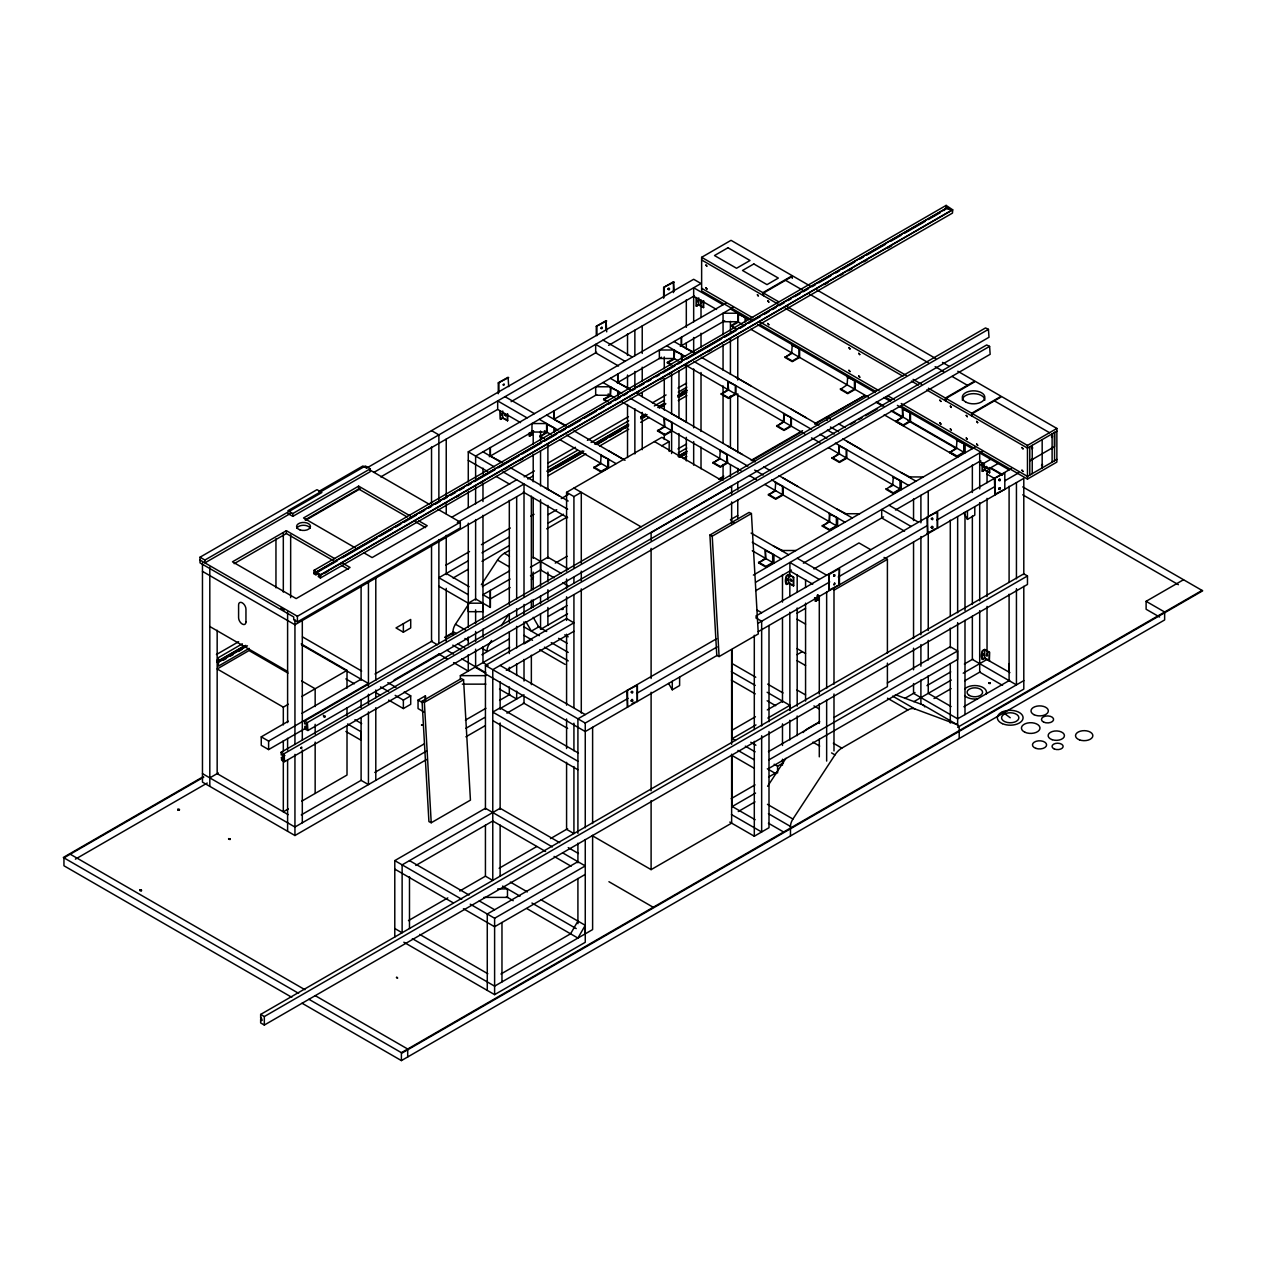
<?xml version="1.0" encoding="UTF-8"?>
<svg xmlns="http://www.w3.org/2000/svg" width="1266" height="1266" viewBox="0 0 1266 1266"><rect width="100%" height="100%" fill="white"/><g stroke="black" fill="none" stroke-linecap="round" stroke-linejoin="round"><path stroke-width="1.5" d="M202.465 562.879L202.465 782.119L294.946 835.513L426.579 759.521M394.786 936.998L394.786 860.611L485.432 808.278L552.372 846.938M403.363 632.193L410.706 627.936L410.706 619.454L396.005 627.936L403.363 632.193L403.363 623.695M425.408 700.921L425.408 695.841L418.049 700.082L418.049 708.564L423.936 711.967M468.278 481.935L468.278 451.835L726.004 303.049M490.322 607.427L490.322 590.462L490.322 607.427L475.62 598.945L468.278 603.186L438.875 586.221M403.838 942.221L494.61 994.633L494.61 918.261L470.24 904.177M554.017 419.315L554.017 410.817L554.017 419.315L596.745 394.644M585.256 839.548L585.256 942.3L494.61 994.633M670.268 364.782L667.34 362.377L674.066 358.484L674.066 350.002L659.364 350.002L659.364 358.484L674.066 358.484L678.481 361.032M792.279 278.378L792.279 275.703L731.036 240.334L701.633 257.315L701.633 290.943L751.102 319.507M735.435 328.859L731.036 325.599L737.761 321.722L737.761 313.224L723.06 313.224L723.06 321.722L737.761 321.722L742.177 324.254M762.876 295.342L762.876 292.668L792.279 275.703M763.493 295.69L763.493 293.016L792.896 276.051L809.892 285.863M773.906 563.228L773.906 554.745M837.601 526.45L837.601 517.968M901.297 489.673L901.297 481.191M945.401 400.721L945.401 398.046L928.389 388.235M946.003 401.069L946.003 398.394L975.406 381.43L1001.137 396.274L971.734 413.254L946.003 398.394M957.65 725.608L957.65 622.603M964.993 452.911L964.993 444.413M971.734 415.928L971.734 413.254M972.351 416.277L972.351 413.602L1001.738 396.622L1056.873 428.446L1056.873 462.09L1027.47 479.07L901.234 406.18M1027.47 479.07L1027.47 445.426L1056.873 428.446M1032.233 473.642L1032.233 445.347M1042.171 467.914L1042.171 439.619M1052.109 462.169L1052.109 433.874M313.81 573.577L314.047 570.333L946.129 205.409L952.712 209.824L952.475 213.084L320.409 578.008L318.162 576.489L951.336 210.425L947.285 207.703L315.218 572.628L316.057 575.08L313.81 573.577L945.892 208.653L946.129 205.409M320.409 578.008L320.646 574.748L952.712 209.824M943.787 210.631L947.285 207.703M504.517 414.156C507.587 416.91 502.365 413.302 505.862 415.786M505.625 415.802L504.817 413.982M700.43 301.166C703.611 303.872 698.753 299.646 701.253 302.985M790.475 579.464C793.038 583.499 789.762 575.935 791.567 581.11M986.135 466.489L987.844 467.803M561.74 609.563L562.816 609.073M631.069 700.636L632.003 699.465M1000.029 488.059L998.906 489.246L998.747 487.948M701.522 302.827L700.668 301.039M790.538 579.29L790.522 580.841L791.867 580.936M817.25 596.602L817.25 595.795M577.913 921.078L570.57 933.817L577.913 938.059L585.256 925.319L540.993 899.778M453.022 635.421L453.022 631.607A9.479 5.475 -60 0 1 455.475 624.217L469.496 602.822M481.349 584.734L497.522 560.063A15.239 8.799 -60 0 1 504.359 553.289L509.438 550.346M491.588 640.517L489.436 643.808A9.479 5.475 -60 0 0 486.983 651.215L481.887 648.271M501.289 625.721L508.837 614.2M767.607 786.281L785.933 758.318M790.475 835.956L790.475 826.429A9.479 5.475 -60 0 1 792.927 819.039L834.974 754.884A15.239 8.799 -60 0 1 841.811 748.111L907.864 709.973A15.239 8.799 -60 0 1 914.717 708.849L956.748 724.453A9.479 5.475 -60 0 1 959.201 729.026L959.201 738.553M323.7 716.619L323.431 715.274M833.614 574.811L834.531 574.906L833.614 576.046M999.143 479.181L998.985 480.574L999.823 479.118M986.784 654.111C984.885 657.007 989.347 656.263 986.657 654.316M1029.78 460.919L1054.546 446.613L1054.546 432.466L1054.546 460.761M498.282 393.726L498.282 382.886L508.093 377.236L508.695 386.621M596.286 335.348L596.286 326.311L606.082 320.646L606.699 331.85M663.653 298.254L663.653 287.414L673.465 281.764L674.066 291.148M498.282 382.886L508.695 377.584M596.286 326.311L606.699 321.01M663.653 287.414L674.066 282.112M200.012 557.214L316.991 489.673L321.896 492.506L204.918 560.047L200.012 557.214L200.012 562.879L293.728 616.985L293.728 619.802L297.399 621.923L460.318 527.875L460.318 522.209L438.099 509.391M318.81 491.461L362.931 465.983L366.349 467.961M366.57 468.135L693.673 279.28L701.016 283.521L373.913 472.376M291.386 512.952L204.918 562.879L204.918 560.047M370.289 468.816L365.383 465.983L287.904 510.72L292.81 513.553L370.289 468.816L370.289 471.648L292.81 516.37L287.904 513.553M410.516 516.085L358.642 486.144L303.524 517.968L355.382 547.909M334.984 558.765L286.369 530.691L232.469 561.819L296.165 598.596L350.065 567.469L343.371 563.607M305.185 519.835L358.642 488.977L407.161 516.987M305.549 520.342L360.24 488.755M380.765 476.918L497.427 409.551M511.116 401.654L596.65 352.264M608.63 345.349L694.179 295.959M234.163 563.671L286.369 533.524L333.306 560.616M507.65 420.629L502.744 418.144L500.608 419.394L500.292 410.722L500.292 419.204L502.744 417.796L507.65 420.629L507.65 413.84M696.268 297.573L696.268 306.071L698.721 304.647L703.627 307.48L703.627 300.691M696.268 306.071L698.721 305.011L703.627 307.48M733.22 307.369L475.62 456.092L475.62 478.326M489.277 456.694L533.635 431.089M617.222 382.823L661.58 357.218M680.333 346.378L724.69 320.773M490.939 456.44L502.697 462.517M546.675 424.268L547.292 432.386L539.933 436.643L546.675 432.038L546.675 424.268L554.635 428.145L554.635 431.548M554.635 419.663L566.393 425.74M606.572 401.559L603.629 399.154L610.37 395.261L610.987 387.127M618.33 382.886L630.088 388.978M674.066 358.484L674.683 350.35M682.026 346.109L693.784 352.201M737.761 321.722L738.379 313.588L738.379 322.07L731.036 326.311M529.362 432.64L529.362 436.026L531.498 434.792L531.498 431.39M529.362 436.026L532.116 434.792L532.116 431.39M603.629 399.866L610.987 395.625M610.37 387.491L618.33 391.368L618.33 396.464M667.34 363.089L674.683 358.848M674.066 350.714L682.026 354.607L682.026 359.686M737.761 313.936L745.737 317.829L745.737 321.216M318.573 571.599L337.421 560.727M342.548 557.752L376.809 537.971M380.243 535.993L392.223 529.077M395.657 527.099L400.8 524.14M404.218 522.162L416.213 515.23M419.632 513.252L424.775 510.293M428.193 508.315L431.627 506.337M435.045 504.359L440.188 501.383M443.622 499.405L447.04 497.427M450.474 495.449L455.602 492.49M459.036 490.512L464.179 487.537M467.597 485.558L471.031 483.58M474.449 481.602L495.006 469.733M498.424 467.755L518.981 455.887M522.415 453.908L541.247 443.037M544.681 441.059L556.676 434.143M560.094 432.165L565.237 429.19M568.656 427.212L580.651 420.296M584.085 418.318L596.064 411.387M599.498 409.409L604.626 406.449M608.06 404.471L611.478 402.493M614.912 400.515L620.055 397.54M623.473 395.562L626.907 393.584M632.035 390.624L635.469 388.646M638.887 386.668L644.03 383.693M647.464 381.715L650.882 379.737M656.025 376.777L659.444 374.799M662.878 372.821L674.857 365.906M678.291 363.928L681.709 361.949M686.852 358.974L721.114 339.193M724.532 337.215L736.527 330.299M739.961 328.321L745.088 325.346M748.523 323.368L760.518 316.453M763.936 314.474L769.079 311.499M772.497 309.521L775.931 307.543M779.35 305.565L784.493 302.606M787.911 300.628L791.345 298.649M794.763 296.671L799.906 293.712M803.34 291.734L808.468 288.759M811.902 286.781L815.32 284.803M818.754 282.824L830.733 275.909M835.877 272.934L839.311 270.956M842.729 268.978L854.724 262.062M859.867 259.087L863.285 257.109M866.719 255.131L885.551 244.259M890.694 241.284L900.965 235.349M904.399 233.371L924.955 221.518M928.374 219.54L940.369 212.609M324.333 573.34L327.767 571.362M339.763 564.43L343.181 562.452M456.235 497.19L459.653 495.212M480.21 483.343L483.644 481.365M504.2 469.496L507.619 467.518M519.614 460.587L523.032 458.609M636.086 393.346L639.52 391.368M660.077 379.499L663.495 377.521M668.638 374.546L672.072 372.568M684.051 365.652L687.485 363.674M708.042 351.806L711.46 349.827M824.514 284.549L827.948 282.571M839.928 275.656L843.362 273.678M848.505 270.718L851.923 268.74M863.918 261.809L867.337 259.831M887.893 247.962L891.327 245.984M451.709 517.288L516.67 479.782M216.423 654.538L238.641 641.704M524.156 476.871L534.41 470.952M548.099 463.055L575.444 447.262M587.408 440.346L628.442 416.656M652.386 402.841L666.058 394.945M678.022 388.029L686.568 383.092M242.328 643.824L218.385 657.64L218.385 661.168L217.958 659.997L216.834 660.266M527.827 478.991L532.97 476.032M548.352 467.138L577.407 450.364M591.095 442.467L628.696 420.755M654.348 405.943L664.603 400.024M678.275 392.128L686.837 387.19M681.282 392.492L686.409 389.532M457.343 522.51L524.013 484.023L524.013 596.587M244.196 645.929L216.834 661.722L217.958 663.289L217.958 662.371L245.319 646.578M546.801 471.221L580.983 451.471M596.381 442.594L627.145 424.822M640.833 416.925L645.375 414.156M659.048 406.259L664.761 403.11M677.864 395.403L686.979 390.276M218.385 661.168L245.746 645.375M548.352 470.667L582.55 450.918M594.514 444.018L628.696 424.268M640.675 417.369L645.802 414.393M657.766 407.494L664.603 403.538M678.275 395.641L686.837 390.719M200.012 560.047L297.399 616.273L460.318 522.209M547.925 471.87L583.832 451.139M595.795 444.224L628.284 425.471M641.957 417.574L647.084 414.615M659.048 407.699L665.884 403.759M677.864 396.844L686.409 391.906M217.958 662.371L247.456 645.834M548.352 472.107L582.55 452.373M596.223 444.477L628.696 425.724M640.675 418.809L645.802 415.849M659.475 407.953L664.603 404.993M678.275 397.097L686.837 392.159M223.085 660.33L226.503 658.352M229.937 656.389L233.355 654.411M238.483 651.452L241.901 649.474M556.47 467.85L582.123 453.054M597.505 444.176L606.05 439.239M609.468 437.261L621.432 430.345M624.85 428.383L628.284 426.405M641.957 418.508L645.375 416.53M679.573 396.796L686.409 392.84M249.165 648.366L218.385 666.138L218.385 662.609M548.352 475.636L585.968 453.908M599.641 446.012L628.696 429.237M640.675 422.322L649.221 417.4M678.275 400.61L686.837 395.672M524.013 492.506L294.946 624.755L202.465 571.362M544.839 487.552L559.54 496.05M600.575 455.38L608.535 459.273L608.535 467.755L601.192 471.996L593.833 467.755L600.575 463.166L601.192 455.032M608.535 450.775L623.236 459.273M664.27 418.603L664.887 426.737L657.529 430.978L664.27 426.389L664.27 418.603L672.23 422.496L672.23 430.978L664.887 435.219L657.529 430.978M672.23 414.014L686.932 422.496M727.966 381.826L728.583 389.96L721.224 394.201L727.966 389.611L727.966 381.826L735.926 385.719L735.926 394.201L728.583 398.442L721.224 394.201M735.926 377.236L750.627 385.719M791.661 345.048L799.621 348.941L799.621 357.423L792.279 361.665L784.936 357.423L791.661 352.834L792.279 344.7M593.833 467.755L601.192 463.514M786.392 356.585L792.279 353.182M593.833 467.043L601.192 471.284L607.917 467.407L607.917 459.621M657.529 430.266L664.887 434.523L671.613 430.63L671.613 422.844M721.224 393.504L728.583 397.746L735.324 393.853L735.324 386.067M784.936 356.727L792.279 360.968L799.02 357.075L799.02 349.289M566.582 571.156L566.582 492.332L661.817 437.34L669.176 441.581L669.176 451.44M445.743 565.285L469.528 551.549M481.428 544.681L510.309 528.001M530.691 516.243L534.078 514.281M561.265 498.582L568.07 494.658M566.582 492.332L573.925 496.573L581.284 492.332L581.284 563.275M661.817 445.822L669.176 441.581M468.388 560.696L438.875 577.723L468.278 594.704M481.982 552.846L509.154 537.148M548.225 514.597L556.724 509.692M453.101 578.008L468.388 569.178M481.982 561.329L509.154 545.646M548.225 523.08L563.512 514.249M677.99 448.892L686.536 443.955M546.706 528.84L567.026 517.098M678.244 452.991L686.789 448.053M678.402 456.077L686.947 451.139M678.244 456.504L686.789 451.566M679.525 456.725L686.378 452.769M679.953 456.963L686.789 453.022M681.235 456.662L686.378 453.703M683.371 458.514L686.789 456.535M482.409 586.538L509.533 570.887M719.705 450.601L727.048 454.842L727.048 462.628L719.705 458.387L720.307 450.253M727.665 446.012L742.367 454.494M783.401 413.824L791.361 417.717L791.361 426.199L784.002 430.456L776.659 426.199L783.401 421.61L784.002 413.476L784.002 421.958M791.361 409.235L806.062 417.717M847.096 377.046L855.056 380.939L855.056 389.437L847.714 393.679L840.355 389.437L847.096 384.832L847.714 376.698M288.015 673.101L249.006 650.566L217.166 668.954L283.315 707.156L288.347 704.244M301.751 696.506L347.011 670.379L347.011 688.15M510.103 579.037L482.979 594.704L490.322 598.945M530.454 567.295L547.893 557.214L568.339 569.02M727.048 454.842L727.665 462.976L720.307 467.217L712.964 462.976L719.705 458.387M712.964 462.976L720.307 458.735M776.659 426.199L782.546 422.812M489.752 599.277L510.103 587.535M530.454 575.777L540.614 569.906L540.614 561.424L533.271 557.182M712.964 462.28L720.307 466.521L727.048 462.628M776.659 425.503L784.002 429.744L790.744 425.851L790.744 418.081M840.355 388.725L847.714 392.966L854.439 389.073L854.439 381.303M555.252 563.101L567.105 556.265M305.834 728.092L268.614 749.583L261.255 745.342L261.255 736.859L288.332 721.224M301.878 713.407L361.095 679.209M375.021 674.003L432.228 640.976M203.177 776.707L63.3 857.478L298.618 993.335M444.651 637.304L453.212 632.367M718.645 479.102L723.788 476.143M751.197 460.318L802.565 430.662M814.56 423.746L864.599 395.593L815.193 424.11M203.826 777.087L63.949 857.842L63.949 865.77L291.766 997.292M445.3 637.684L453.861 632.731M719.294 479.482L722.728 477.504M751.83 460.697L801.505 432.022M261.255 736.859L268.614 741.101L368.438 683.466L301.909 645.043M304.441 721.161L985.518 327.941L988.445 329.35L988.999 337.278L307.923 730.498L304.995 729.089L304.805 726.383L306.514 728.346L306.166 723.472L304.631 723.867L304.441 721.161L307.369 722.57L988.445 329.35M209.808 777.878L218.322 772.956M75.39 859.155L207.244 783.037M394.153 679.937L439.571 653.715M281.463 757.559L283.173 759.505L282.84 754.631L281.289 755.027L281.099 752.336L986.673 344.969L989.601 346.378L990.154 354.306L284.581 761.673L281.653 760.265L281.463 757.559L284.897 755.58M850.198 424.585L855.294 421.641M858.696 419.679L862.099 417.717M865.501 415.754L877.417 408.871M281.099 752.336L284.043 753.745L989.601 346.378M775.124 482.599L783.084 486.492L783.084 494.99L775.741 499.231L768.399 494.99L775.124 490.385L775.741 482.251M783.084 478.01L797.786 486.492M838.82 445.838L839.437 453.972L832.094 458.213L838.82 453.608L838.82 445.838L846.796 449.715L846.796 458.213L839.437 462.454L832.094 458.213M846.796 441.233L861.481 449.715M902.516 409.06L903.133 417.194L895.79 421.436L902.516 416.83L902.516 409.06L910.491 412.953L910.491 421.436L903.133 425.677L895.79 421.436M395.182 695.366L403.363 700.082L410.706 695.841L410.706 704.323L403.363 708.564L388.662 700.082M481.903 654.728L509.138 639.014M548.289 616.4L567.01 605.591M768.399 494.99L775.741 490.733M460.365 679.051L460.365 675.648L475.066 667.166L484.862 672.832M509.676 647.179L475.62 666.834L475.62 649.173M567.548 613.773L540.55 629.36L540.55 613.646M730.419 519.74L737.761 515.499M945.401 398.046L974.788 381.066L957.792 371.255M422.053 701.222L461.251 678.592L463.562 679.747L470.43 800.128L431.231 822.758L428.921 821.618L422.053 701.222L424.363 702.377L463.562 679.747M709.91 535.027L749.108 512.398L751.418 513.537L758.302 633.934L719.104 656.563L716.793 655.408L709.91 535.027L712.22 536.183L751.418 513.537M485.432 809.401L485.432 665.425L566.582 618.568L573.925 622.809L492.775 669.667L492.775 880.424L485.432 876.183L459.78 890.995M529.9 640.454L524.013 643.856L524.013 621.796M768.399 494.278L775.741 498.519L782.483 494.626L782.483 486.856M832.094 457.501L839.437 461.742L846.179 457.849L846.179 450.079M895.79 420.723L903.133 424.965L909.874 421.072L909.874 413.302M506.305 670.347L573.925 631.307M288.347 808.911L283.315 811.822L283.315 754.552M301.751 801.172L347.011 775.045L347.011 725.671M301.276 814.893L361.111 780.347L361.095 717.505M374.783 772.45L424.347 743.822M465.382 720.132L485.891 708.295M499.564 700.399L509.818 694.48M765.329 550.504L765.946 558.638L758.587 562.879L765.329 558.274L765.329 550.504L773.289 554.397L773.289 562.879L765.946 567.121L758.587 562.879M773.289 545.899L783.575 551.137M829.024 513.727L836.984 517.62L836.984 526.102L829.641 530.343L822.283 526.102L829.024 521.497L829.641 513.363L829.641 521.861M836.984 509.122L847.27 514.36M892.72 476.95L900.68 480.843L900.68 489.325L893.337 493.566L885.978 489.325L892.72 484.736L893.337 476.602M900.68 472.345L910.982 477.583M956.416 440.172L964.375 444.065L964.375 452.548L957.033 456.789L949.69 452.548L956.416 447.958L957.033 439.824M426.579 751.039L294.946 827.03L202.465 773.637M465.888 728.33L484.704 717.474M500.086 708.596L524.013 694.781M822.283 526.102L828.17 522.7M890.394 486.777L893.337 485.084M949.69 452.548L957.033 448.306M465.888 736.812L484.704 725.956M506.922 713.138L524.013 703.263L524.013 696.474M758.587 562.167L765.946 566.408L772.671 562.515L772.671 554.745M822.283 525.39L829.641 529.631L836.383 525.754L836.383 517.968M885.978 488.613L893.337 492.854L900.079 488.977L900.079 481.191M949.69 451.835L957.033 456.092L963.774 452.199L963.774 444.413M753.381 575.08L975.152 447.04M755.612 582.281L982.495 451.282M755.612 590.763L791.44 570.08M803.372 563.18L883.557 516.892M895.489 510.008L980.786 460.761M786.313 575.872L788.75 574.463L793.655 577.28L793.655 585.778L788.75 583.294C784.271 587.994 784.271 574.495 788.75 574.811L793.655 577.28M990.724 459.273L980.913 464.923L988.271 469.164L998.067 463.514M786.313 584.354L788.75 582.946L793.655 585.778M982.274 462.723L982.274 471.221L984.726 469.797L989.632 472.629L989.632 467.534M982.274 471.221L984.726 470.145L989.632 472.629M813.927 568.956L858.981 542.94L870.692 549.697M1056.873 431.12L1027.47 448.101L926.696 389.928M716.635 638.729L577.913 718.819L577.913 833.345M755.77 616.131L1011.344 468.578M627.525 690.888L627.525 707.156L626.907 690.524L637.32 685.222L637.32 701.491L637.32 685.222M829.641 574.194L839.437 568.529L839.437 584.797L829.024 590.098L829.024 573.83L829.024 590.098M927.63 517.62L927.63 533.888L927.028 517.256L937.441 511.955L937.441 528.223L937.441 511.955M995.013 478.722L995.013 494.99L994.396 478.358L1004.808 473.057L1004.808 489.325L996.025 493.693M485.432 665.425L585.256 723.06L628.078 698.341M636.64 693.404L717.126 646.926M758.223 623.204L829.736 581.917M838.25 576.995L926.775 525.896M936.982 519.994L994.854 486.587M1005.062 480.684L1018.687 472.819M631.813 703.959L635.073 702.076M927.028 533.524L935.194 528.808M717.126 655.408L585.256 731.542L485.432 673.908M758.223 631.687L1023.798 478.358L1023.798 574.59M1056.873 459.416L1027.47 476.396L901.234 403.506M815.367 597.774L815.367 601.176L817.504 599.942L817.504 594.846M833.993 590.178L887.403 559.35L887.403 653.351M815.367 601.176L818.121 599.942L818.121 594.846M797.01 613.25L805.556 608.313M668.59 683.434L672.278 689.796L679.62 685.555L679.62 677.073M963.774 513.015L967.446 519.376L974.788 515.135L974.788 506.653M415.818 865.453L492.775 821.017L545.567 851.48M797.01 654.68L802.138 651.721M731.685 730.466L755.422 716.762M767.291 709.91L782.546 701.095L789.905 705.336L789.905 710.432L789.826 612.253M408.459 920.619L447.8 897.895M499.12 868.27L536.8 846.511M550.504 838.598L567.627 828.724M755.992 724.912L732.254 738.616L735.514 740.515M767.861 718.059L789.905 705.336M260.654 1014.43L1023.798 573.846L1027.47 575.967L1027.47 584.449L264.325 1025.049L260.654 1022.928L260.654 1019.399L261.081 1020.586L262.204 1020.301L261.081 1017.278L260.654 1017.959L260.654 1014.43L264.325 1016.551L1027.47 575.967M819.719 721.667L807.866 728.504A15.239 8.799 -60 0 0 803.087 732.539M577.913 861.671L487.268 914.005L487.268 990.392M768.446 751.672L819.418 722.253M887.371 683.007L950.228 646.72L957.571 650.961L957.571 659.459L769 768.32M833.993 717.474L887.403 686.647L887.403 663.147M494.61 918.261L585.256 865.928L562.595 852.825M769 759.837L957.571 650.961M585.256 874.41L494.61 926.744L463.435 908.735M774.159 764.237L777.577 766.199L783.464 762.812M982.258 650.866L984.711 649.442L989.616 652.275L989.3 660.931L989.3 652.449L984.711 649.806C980.232 649.49 980.232 662.988 984.711 658.288L1009.904 672.61M731.178 798.656L755.011 784.888M768.62 777.039L777.134 772.118M904.794 698.405L915.017 692.518M926.934 685.634L950.75 671.882M964.375 664.017L972.889 659.095M982.258 659.349L984.711 657.94L989.616 660.757M731.716 806.822L755.549 793.07M913.846 701.68L951.304 680.048M963.22 673.18L987.037 659.412M738.268 811.538L754.979 801.884M934.007 698.515L951.114 688.641M964.803 680.744L980.2 671.85M592.377 835.734L651.104 869.631L731.637 823.137L731.637 754.156M1009.208 663.59L1009.208 672.072M1159.593 617.017L1146.11 609.247L1146.11 601.318L1183.536 579.717M500.94 974.013L571.077 933.517M963.869 706.745L1009.667 680.301M729.802 822.077L754.299 836.225L769 827.727L769 731.511M1023.798 680.633L957.65 718.819L913.546 693.357L913.546 683.545M957.65 727.301L1023.798 689.115L1023.798 586.364M1202.051 590.415L401.401 1052.663L401.401 1060.591L302.052 1003.226M401.401 1060.591L1164.641 619.944L1164.641 612.016M698.231 300.754C695.192 300.533 699.259 303.128 697.851 300.501M502.08 413.792L501.478 415.042L501.953 413.729M983.635 465.635L983.555 467.075L984.236 465.904M983.381 466.885L983.983 465.841L983.46 467.043M833.803 584.75C836.383 580.54 833.345 588.089 834.595 582.914M983.919 653.936L983.445 655.187L983.729 653.762M788.085 578.942L787.278 580.05M562.816 609.468L561.756 609.12L562.816 608.503M908.656 476.95L923.341 476.95M844.944 513.727L859.646 513.727M781.249 550.504L795.95 550.504M460.365 675.648L485.843 675.648M462.327 684.146L485.843 684.146M497.68 888.906L507.476 888.906L507.476 897.388L483.96 897.388M600.749 328.48L601.777 327.198M788.196 578.973L787.183 580.018M632.193 699.449L632.193 700.968L631.069 701.079M895.378 694.67L922.803 704.846L956.748 724.453M816.697 289.787L935.701 358.5M942.49 362.424L949.294 366.349M785.537 280.292L802.533 290.104M809.338 294.029L928.342 362.741M935.147 366.665L943.645 371.571M952.143 376.477L967.446 385.307M994.396 400.879L1049.514 432.703M701.633 257.315L762.876 292.668M763.493 293.016L778.796 301.862M787.294 306.768L906.298 375.464M913.102 379.389L921.601 384.294M972.351 413.602L1027.47 445.426M701.633 259.973L778.796 304.536M785.221 308.239L902.927 376.192M911.393 381.082L918.293 385.07M701.633 288.268L752.811 317.829M759.632 321.754L879.047 390.703M887.577 395.625L894.397 399.565M759.632 324.444L875.645 391.416M885.868 397.318L890.995 400.278M723.06 304.742L693.673 287.762L693.673 321.786M730.419 308.983L749.155 319.807M757.669 324.729L875.233 392.587M883.747 397.508L890.568 401.449M897.388 405.373L972.351 448.655M1009.097 469.876L979.694 452.896L979.694 488.882M693.673 296.26L716.54 309.458M750.865 329.271L868.413 397.144M876.942 402.066L883.747 405.99M892.277 410.912L963.774 452.199M979.694 461.394L984.6 464.226M991.136 467.993L1002.561 474.592M875.993 402.177L882.513 405.927M891.058 410.864L901.329 416.799M908.165 420.739L956.052 448.386M990.265 468.135L1002.229 475.051M1022.754 486.904L1202.7 590.795L402.05 1053.043L308.904 999.27M731.036 325.599L735.435 328.147M884.222 414.837L957.761 457.295M986.847 474.085L995.393 479.023M1022.754 494.816L1178.393 584.686M826.54 416.815L830.449 419.078M838.583 423.778L845.102 427.528M1146.11 601.318L1165.29 612.396M830.449 426.99L838.583 431.69M674.066 341.519L693.784 352.897M701.332 357.249L818.88 425.123M827.41 430.044L834.215 433.985M842.745 438.891L915.998 481.191M666.723 345.76L685.46 356.585M693.974 361.49L811.538 429.364M820.052 434.285L826.872 438.226M835.386 443.132L908.656 485.432M685.46 365.067L790.744 425.851M791.092 426.056L804.717 433.921M811.538 437.862L820.052 442.768M828.581 447.689L900.079 488.977M667.34 362.377L671.74 364.925M603.027 340.095L632.414 357.075M889.048 505.245L918.451 522.209M625.072 361.316L595.669 344.352L595.669 352.834L618.536 366.032M911.093 526.45L881.706 509.486L881.706 517.968L904.557 531.166M610.37 378.297L630.088 389.675M637.637 394.027L755.185 461.9M763.715 466.822L770.519 470.746M779.033 475.668L852.303 517.968M603.027 382.538L621.764 393.362M630.278 398.268L747.842 466.141M754.647 470.082L763.176 475.003M771.69 479.909L844.944 522.209M608.139 393.979L614.785 397.809M621.764 401.844L718.882 457.912M727.396 462.834L741.021 470.699M749.535 475.62L756.356 479.545M764.87 484.467L836.383 525.754M884.064 557.42L887.403 559.35M603.629 399.154L608.044 401.702M654.475 441.581L721.573 480.336M839.437 568.529L838.82 584.449M797.248 558.243L826.651 575.207M731.147 520.864L734.09 522.557M546.675 415.074L565.411 425.882M573.941 430.804L625.04 460.318M751.118 533.097L788.607 554.745M505.023 396.685L534.426 413.65M819.292 579.448L789.905 562.484L789.905 570.966L812.756 584.164M1002.561 685.349L979.694 672.151L979.694 610.639M539.332 419.315L558.069 430.124M566.582 435.045L615.988 463.578M752.289 542.259L781.249 558.986M527.083 417.891L497.68 400.926L497.68 409.409L520.548 422.607M544.443 430.741L551.09 434.586M559.778 439.603L607.917 467.407M752.289 550.757L772.671 562.515M539.933 435.931L544.348 438.479M539.933 436.643L542.877 438.337M814.845 598.058L818.121 599.942M814.449 598.169L817.504 599.942M573.925 488.09L641.039 526.83M951.114 706.555L928.247 693.357L928.247 675.68M797.01 619.169L805.572 624.122M482.979 451.835L501.716 462.66M510.23 467.581L568.165 501.02M756.751 609.911L761.657 612.728M892.641 696.11L914.717 708.849M431.532 430.63L438.875 434.871L438.875 500.307M468.278 451.835L494.373 466.901M502.887 471.822L567.627 509.201M755.77 617.824L761.657 621.226L761.657 725.94M887.498 698.215L907.864 709.973M797.01 648.572L805.572 653.525M468.278 460.333L487.552 471.458M496.066 476.38L509.707 484.245M523.333 492.11L567.627 517.683M797.01 660.599L805.572 665.536M797.01 690.002L805.572 694.939M813.943 705.906L818.944 708.802M731.906 663.447L755.755 677.231M767.687 684.115L783.005 692.961M540.55 561.471L560.996 573.261M731.368 671.629L755.216 685.397M767.149 692.28L782.483 701.142M369.767 469.939L429.57 504.454M540.55 569.953L554.176 577.818M562.705 582.74L567.817 585.683M731.368 680.111L755.216 693.895M767.149 700.778L775.662 705.684M504.359 553.289L509.454 556.217M833.329 743.205L841.811 748.111M497.522 560.063L509.407 566.915M812.899 742.145L819.688 746.07M831.572 752.922L834.974 754.884M418.872 520.912L427.243 525.754L372.125 557.578L363.753 552.736M415.533 521.814L425.566 527.606M564.747 634.836L568.165 636.814M750.785 742.256L755.913 745.215M446.233 573.482L469.1 586.68M538.161 626.559L546.675 631.481M558.591 638.349L567.089 643.27M745.326 746.165L755.122 751.83M524.013 626.876L539.332 635.722M551.232 642.59L568.244 652.417M737.967 750.406L754.299 759.837M767.338 768.779L775.868 773.7M524.013 635.374L532.527 640.28M544.427 647.148L568.244 660.899M731.432 755.122L754.299 768.32M539.696 649.727L565.127 664.413M455.475 624.217L465.666 630.088M767.465 804.337L792.927 819.039M341.693 565.459L348.387 569.336M453.022 631.607L456.425 633.57M464.907 638.475L468.309 640.438M768.415 813.69L790.475 826.429M500.133 665.425L585.256 714.578M458.118 644.077L464.907 647.986M768.415 823.217L783.686 832.031M452.769 645.154L460.935 649.869M488.09 665.552L482.979 662.593L482.979 646.894M755.122 819.719L732.254 806.521L732.254 755.454M437.403 644.774L431.532 641.387L431.532 545.155M447.04 650.344L453.576 654.111M461.742 658.826L485.843 672.737M731.432 814.529L761.657 831.984L761.657 735.752M438.875 654.111L447.04 658.826M453.576 662.593L468.278 671.091L468.278 654.744M499.484 689.1L516.67 699.022L516.67 691.157M523.333 702.867L567.627 728.441M578.451 753.08L500.133 707.852L492.775 712.093L577.913 761.246M492.775 720.591L577.913 769.744M280.83 608.123L284.217 610.07M387.839 682.627L396.005 687.343M404.171 692.059L410.706 695.841M418.049 700.082L422.464 702.63M302.495 636.893L361.68 671.059M380.496 686.884L388.662 691.6M301.213 643.935L347.011 670.379M375.591 692.534L380.496 695.366M345.871 678.908L354.338 683.798M209.808 626.528L287.604 671.439M301.593 680.934L315.155 688.767L315.155 706.539M354.923 719.721L361.68 723.614M559.714 842.681L500.133 808.278L402.129 864.868L402.129 932.757L394.786 928.516M568.228 847.603L578.451 853.506M347.564 723.962L361.095 731.764L361.095 740.262L345.871 731.463M608.93 881.706L653.224 907.279M554.081 856.402L571.093 866.229M361.095 780.347L368.438 784.588L368.438 711.935M510.356 882.086L527.384 891.913M502.57 886.073L520.025 896.154M531.942 903.038L576.22 928.595M506.416 896.771L513.221 900.712M526.846 908.577L571.108 934.134M409.488 860.611L469.069 895.03M479.292 900.917L494.61 909.763M394.786 860.611L461.726 899.271M394.786 869.109L453.212 902.832M288.189 814.639L217.166 773.637L217.166 630.278M419.695 934.403L487.806 973.728M412.352 938.66L494.61 986.151L592.615 929.576L592.615 835.307M69.598 853.838L304.916 989.695M315.202 995.63L408.348 1049.403M947.221 208.653L948.202 209.317M314.047 570.333L320.646 574.748M315.218 572.628L319.269 575.35M1002.371 711.888L1010.221 717.759M986.8 467.518L986.42 466.521M533.208 617.333L538.715 626.876L531.356 631.117L525.849 621.574M307.369 722.57L307.923 730.498M284.043 753.745L284.581 761.673M712.22 536.183L719.104 656.563M424.363 702.377L431.231 822.758M585.256 925.319L585.272 933.817M1029.78 446.756L1029.78 475.051M1016.44 482.599L1016.44 578.831M1016.44 588.643L1016.44 684.874L972.351 659.412L972.351 616.21M1009.097 486.223L1009.097 582.439M1009.097 594.229L1009.097 680.633M989.316 467.708L989.316 472.804M987.037 470.889L987.037 482.678M987.037 498.393L987.037 596.571M987.037 606.398L987.037 655.487M984.726 466.41L984.726 470.145M984.711 649.442L984.711 658.288M982.59 462.897L982.59 471.395M982.574 651.04L982.574 659.523M979.694 502.634L979.694 600.812M972.351 465.002L972.351 492.49M972.351 516.053L972.351 604.436M967.446 510.894L967.446 519.376M964.993 512.303L964.993 610.497M964.993 620.324L964.993 714.578M957.65 516.56L957.65 612.776M950.291 520.168L950.291 616.384M950.291 628.173L950.291 647.812M950.291 663.526L950.291 723.06M928.247 491.097L928.247 516.623M928.247 532.337L928.247 630.515M928.247 640.343L928.247 659.982M920.904 495.338L920.904 522.826M920.904 536.578L920.904 634.757M920.904 644.584L920.904 666.185M920.904 679.937L920.904 704.387M913.546 498.946L913.546 520.548M913.546 542.149L913.546 638.38M913.546 648.192L913.546 669.793M833.993 587.946L833.993 684.194M833.993 693.974L833.993 750.928M827.189 417.194L827.189 420.359M826.651 592.187L826.651 688.403M826.651 700.193L826.651 761.072M819.292 595.795L819.292 693.99M819.292 703.801L819.292 723.44M819.292 739.154L819.292 756.831M815.668 597.963L815.668 601.35M805.572 579.654L805.572 587.487M805.572 603.154L805.572 701.079M797.184 574.622L797.184 592.298M797.184 608.012L797.184 706.191M797.184 716.018L797.184 735.657M793.355 577.47L793.355 585.952M789.826 571.013L789.826 576.9M789.826 582.787L789.826 596.539M789.826 720.259L789.826 739.898M788.75 574.463L788.75 583.294M786.613 576.046L786.613 584.528M782.483 574.622L782.483 602.11M782.483 617.824L782.483 702.266M782.483 723.867L782.483 745.468M782.483 759.22L782.483 765.107M777.577 766.199L777.577 772.988M769 625.467L769 721.683M754.299 635.279L754.299 729.548M754.299 741.322L754.299 836.225M745.12 318.177L745.12 322.07M737.761 336.788L737.761 379.99M737.761 393.742L737.761 452.658M737.761 468.373L737.761 472.297M737.761 482.109L737.761 489.974M737.761 499.785L737.761 518.886M732.254 649.411L732.254 739.755M731.637 494.025L731.637 486.144L651.104 532.638L651.104 540.519M731.637 501.906L731.637 523.586M731.637 649.711L731.637 744.313M730.419 321.406L730.419 331.217M730.419 339.066L730.419 374.419M730.419 396.021L730.419 447.072M730.419 464.749L730.419 476.538M723.06 321.089L723.06 334.825M723.06 344.653L723.06 370.178M723.06 385.893L723.06 442.831M723.06 464.432L723.06 480.146M703.31 300.865L703.31 307.654M701.016 299.868L701.016 317.544M701.016 333.243L701.016 346.995M701.016 372.521L701.016 431.437M701.016 447.151L701.016 468.752M698.721 297.858L698.721 305.011M696.585 297.763L696.585 306.245M693.673 337.5L693.673 353.198M693.673 368.912L693.673 427.829M693.673 441.581L693.673 465.144M686.314 299.868L686.314 327.356M686.314 343.07L686.314 348.957M686.314 364.671L686.314 421.625M686.314 437.324L686.314 460.887M681.425 354.955L681.425 358.848M678.972 370.732L678.972 417.875M678.972 433.573L678.972 457.153M673.465 281.764L673.465 292.604M672.278 681.314L672.278 689.796M671.613 374.989L671.613 414.251M671.613 431.928L671.613 453.529M664.27 287.762L664.27 296.798M664.27 356.996L664.27 368.77M664.27 378.597L664.27 410.01M664.27 433.573L664.27 439.476M651.104 548.4L651.104 678.481M651.104 692.265L651.104 790.807M651.104 800.666L651.104 869.631M642.226 325.963L642.226 353.451M642.226 367.203L642.226 380.939M642.226 392.729L642.226 396.654M642.226 412.368L642.226 449.667M634.867 330.204L634.867 355.73M634.867 371.444L634.867 387.143M634.867 408.744L634.867 453.924M627.525 333.813L627.525 355.414M627.525 375.053L627.525 388.804M627.525 404.503L627.525 457.532M617.729 391.732L617.729 395.625M606.082 320.646L606.082 329.698M596.903 326.66L596.903 335.696M592.615 727.301L592.615 823.533M585.256 723.06L585.256 827.774M581.284 571.156L581.284 581.015M581.284 588.896L581.284 713.043M577.913 843.172L577.913 862.811M577.913 878.509L577.913 923.674M573.925 496.573L573.925 567.516M573.925 577.375L573.925 583.278M573.925 595.115L573.925 707.441M573.925 723.202L573.925 750.801M573.925 766.563L573.925 833.566L566.582 829.325L566.582 762.322M566.582 579.037L566.582 588.896M566.582 596.777L566.582 620.419M566.582 634.219L566.582 705.162M566.582 718.961L566.582 748.523M554.017 428.509L554.017 432.386M547.893 444.445L547.893 489.61M547.893 505.324L547.893 558.353M547.893 572.09L547.893 581.917M547.893 589.766L547.893 599.578M547.893 607.443L547.893 625.119M540.55 431.026L540.55 440.837M540.55 450.649L540.55 486.002M540.55 499.754L540.55 586.158M540.55 595.97L540.55 603.835M533.208 430.709L533.208 444.445M533.208 454.272L533.208 481.76M533.208 497.475L533.208 558.353M533.208 572.09L533.208 589.766M533.208 599.578L533.208 607.443M531.356 496.114L531.356 590.383M531.356 600.195L531.356 608.06M531.356 655.187L531.356 684.637M529.663 432.814L529.663 436.2M524.013 604.436L524.013 614.263M524.013 659.428L524.013 681.029M516.67 496.747L516.67 598.865M516.67 608.693L516.67 616.542M516.67 626.354L516.67 647.955M516.67 663.669L516.67 675.458M509.312 500.371L509.312 604.436M509.312 614.263L509.312 622.112M509.312 631.94L509.312 653.541M509.312 667.277L509.312 671.217M509.312 686.916L509.312 694.781M507.35 414.014L507.35 420.803M502.744 411.007L502.744 418.144M501.969 922.503L501.969 981.91M500.133 681.773L500.133 709.261M500.133 722.997L500.133 809.401M500.133 825.115L500.133 876.183M498.899 383.25L498.899 392.286M485.432 825.115L485.432 876.183M482.979 468.183L482.979 474.07M482.979 483.897L482.979 501.573M482.979 515.309L482.979 619.39M482.979 629.218L482.979 637.067M475.62 486.176L475.62 503.852M475.62 519.551L475.62 600.068M475.62 609.895L475.62 623.632M475.62 631.497L475.62 641.308M468.278 491.746L468.278 507.46M468.278 523.175L468.278 627.256M468.278 637.067L468.278 644.916M446.233 439.112L446.233 496.066M446.233 503.915L446.233 513.743M446.233 535.344L446.233 574.606M446.233 588.358L446.233 641.387M438.875 539.585L438.875 643.666M431.532 446.961L431.532 503.915M425.408 695.841L425.408 699.228M409.488 876.768L409.488 928.516M407.699 1049.039L407.699 1056.952M403.363 700.082L403.363 708.564M375.796 578.087L375.796 680.19M375.796 690.017L375.796 697.867M375.796 707.694L375.796 780.347M368.438 582.328L368.438 686.409M368.438 694.259L368.438 704.07M361.095 585.936L361.095 680.19M361.095 699.829L361.095 707.694M358.642 486.144L358.642 488.977M347.011 707.9L347.011 715.796M315.155 724.31L315.155 734.185M315.155 742.082L315.155 793.434M302.305 620.514L302.305 740.309M302.305 750.121L302.305 822.789M297.399 616.273L297.399 621.923M294.946 619.66L294.946 744.55M294.946 754.362L294.946 835.513M292.81 513.553L292.81 516.37M290.658 534.822L290.658 597.663M287.604 612.032L287.604 722.633M287.604 738.347L287.604 750.121M287.604 759.948L287.604 831.271M286.369 530.691L286.369 533.524M283.315 533.176L283.315 592.092M283.315 707.156L283.315 724.927M283.315 740.721L283.315 750.596M275.956 538.746L275.956 587.835M268.614 741.101L268.614 749.583M264.325 1016.551L264.325 1025.049M209.808 567.121L209.808 786.36M531.467 579.67A15.239 8.799 -60 0 1 533.54 576.916M922.803 704.846A9.479 5.475 -60 0 1 924.797 706.887M964.834 688.815A11.679 6.741 0 0 1 979.504 686.125A11.679 6.741 0 0 1 986.04 694.164M977.637 698.848A11.679 6.741 0 0 1 964.613 695.556M962.302 400.167A11.267 6.504 0 0 1 973.57 393.663L976.482 393.884A11.267 6.504 0 0 1 984.837 400.167M296.83 528.254A6.931 4.004 0 0 1 303.524 525.279A6.931 4.004 0 0 1 310.217 528.254M468.278 603.186L468.278 611.684L482.979 611.684L482.979 603.186L468.278 603.186M490.322 447.594L490.322 456.092L490.322 447.594M531.973 423.556L531.973 432.038L546.675 432.038L546.675 423.556L531.973 423.556M595.669 386.779L595.669 395.261L610.37 395.261L610.37 386.779L595.669 386.779M617.729 374.056L617.729 382.538L617.729 374.056M681.425 337.278L681.425 345.76L681.425 337.278M300.849 747.953C301.957 750.184 302.384 745.025 300.849 747.953M324.191 716.778C325.283 719.009 325.742 713.882 324.191 716.778M503.203 384.817C504.169 386.921 504.833 381.968 503.203 384.817M601.208 328.242C602.11 330.394 602.901 325.33 601.208 328.242M667.973 288.98C668.923 291.101 669.603 286.132 667.973 288.98M668.575 289.344C669.54 291.449 670.157 286.527 668.575 289.344M631.212 692.106C632.209 694.195 632.763 689.321 631.212 692.106M631.829 692.455C632.81 694.559 633.427 689.622 631.829 692.455M631.687 700.984C632.921 703.611 633.633 697.455 631.687 700.984M697.329 301.419L697.977 300.691L697.329 301.419M833.946 575.761C834.911 577.866 835.528 572.96 833.946 575.761M931.333 518.838C932.314 520.927 932.868 516.053 931.333 518.838M931.95 519.187C932.931 521.275 933.485 516.401 931.95 519.187M931.175 527.352C932.409 530.011 933.169 523.776 931.175 527.352M931.792 527.716C933.026 530.359 933.722 524.171 931.792 527.716M999.317 480.289C1000.282 482.393 1000.9 477.472 999.317 480.289M999.175 488.818C1000.393 491.461 1001.153 485.226 999.175 488.818M1031.648 448.338C1032.55 450.49 1033.341 445.426 1031.648 448.338M1031.648 459.653C1032.629 461.742 1033.183 456.868 1031.648 459.653M1041.57 465.239C1042.504 467.376 1043.216 462.343 1041.57 465.239M1051.508 436.865C1052.457 438.97 1053.154 434.032 1051.508 436.865M1051.508 448.18C1052.442 450.316 1053.17 445.3 1051.508 448.18M705.937 265.116L706.966 266.382L706.001 264.974M705.937 287.746L706.966 289.028L705.937 287.746M757.385 294.82L758.413 296.086L757.448 294.677M767.797 300.833L768.826 302.099L767.797 300.833M767.797 323.463L768.826 324.745L767.797 323.463M848.948 347.675L849.977 348.957L848.948 347.675M848.948 370.321L849.977 371.587L848.948 370.321M858.759 353.341L859.772 354.607L858.759 353.341M858.759 375.97L859.772 377.252L858.759 375.97M939.91 400.183L940.923 401.464L939.91 400.183M939.91 422.828L940.923 424.094L939.91 422.828M950.323 406.196L951.336 407.478L950.37 406.07M950.323 428.842L951.336 430.108L950.323 428.842M966.243 415.39L967.271 416.672L966.243 415.39M966.243 438.036L967.271 439.302L966.306 437.894M976.656 421.404L977.684 422.686L976.656 421.404M976.656 444.05L977.684 445.315L976.656 444.05M1021.978 447.578L1023.007 448.844L1021.978 447.578M1021.978 470.208L1023.007 471.49L1021.978 470.208M177.746 809.923L179.44 810.05L177.826 809.797M177.746 809.354L179.44 809.48L177.746 809.354M421.499 725.054L423.208 725.181L421.594 724.943M396.511 977.384C397.951 979.742 397.967 976.798 396.511 977.384M988.651 683.324L990.36 683.466L988.746 683.213M988.651 682.77L990.36 682.896L988.651 682.77M139.798 889.919L141.46 890.172L139.798 889.919M139.798 890.489L141.46 890.726L139.798 890.489M228.608 838.646L230.27 838.899L228.608 838.646M228.608 839.216L230.27 839.453L228.719 839.105M727.966 247.756L714.499 255.542L736.543 268.265L750.01 260.495L727.966 247.756M753.84 263.945L742.509 270.481L767.006 284.628L778.337 278.077L753.84 263.945M1005.884 713.438L1004.096 714.23A8.656 5.001 0 0 0 1007.261 722.459A8.656 5.001 0 0 0 1018.845 717.331A8.656 5.001 0 0 0 1005.884 713.438M245.952 621.923L245.952 609.199A5.191 3.007 60 0 0 242.281 602.838A5.191 3.007 60 0 0 238.594 604.958L238.594 617.681A5.191 3.007 60 0 0 242.281 624.059A5.191 3.007 60 0 0 245.952 621.923M1052.173 739.692A8.15 4.7 0 0 0 1064.437 735.657A8.15 4.7 0 0 0 1052.268 731.542A8.15 4.7 0 0 0 1052.173 739.692M1034.005 714.673A8.656 5.001 0 0 0 1048.185 711.84A8.656 5.001 0 0 0 1036.854 706.159A8.656 5.001 0 0 0 1034.005 714.673M1043.611 722.095A6.061 3.497 0 0 0 1053.502 720.053A6.061 3.497 0 0 0 1045.479 716.129A6.061 3.497 0 0 0 1043.611 722.095M1054.277 748.966A5.539 3.197 0 0 0 1063.108 746.782A5.539 3.197 0 0 0 1055.417 743.459A5.539 3.197 0 0 0 1054.277 748.966M1035.92 748.38A7.074 4.083 0 0 0 1046.602 744.93A7.074 4.083 0 0 0 1036.094 741.306A7.074 4.083 0 0 0 1035.92 748.38M1024.859 732.223A9.289 5.365 0 0 0 1039.877 728.899A9.289 5.365 0 0 0 1027.375 723.06A9.289 5.365 0 0 0 1024.859 732.223M969.345 695.461A7.754 4.478 0 0 0 982.321 693.452A7.754 4.478 0 0 0 972.826 687.976A7.754 4.478 0 0 0 969.345 695.461M1002.419 723.661A12.85 7.422 0 0 0 1022.975 718.708A12.85 7.422 0 0 0 1005.267 710.906A12.85 7.422 0 0 0 1002.419 723.661M1079.566 739.898A8.656 5.001 0 0 0 1092.843 735.862A8.656 5.001 0 0 0 1080.135 731.242A8.656 5.001 0 0 0 1079.566 739.898M965.61 401.939A11.267 6.504 0 0 0 984.442 399.012A11.267 6.504 0 0 0 970.658 391.052A11.267 6.504 0 0 0 965.61 401.939M300.058 529.916A6.931 4.004 0 0 0 310.455 526.45A6.931 4.004 0 0 0 300.058 522.985A6.931 4.004 0 0 0 300.058 529.916"/></g></svg>
